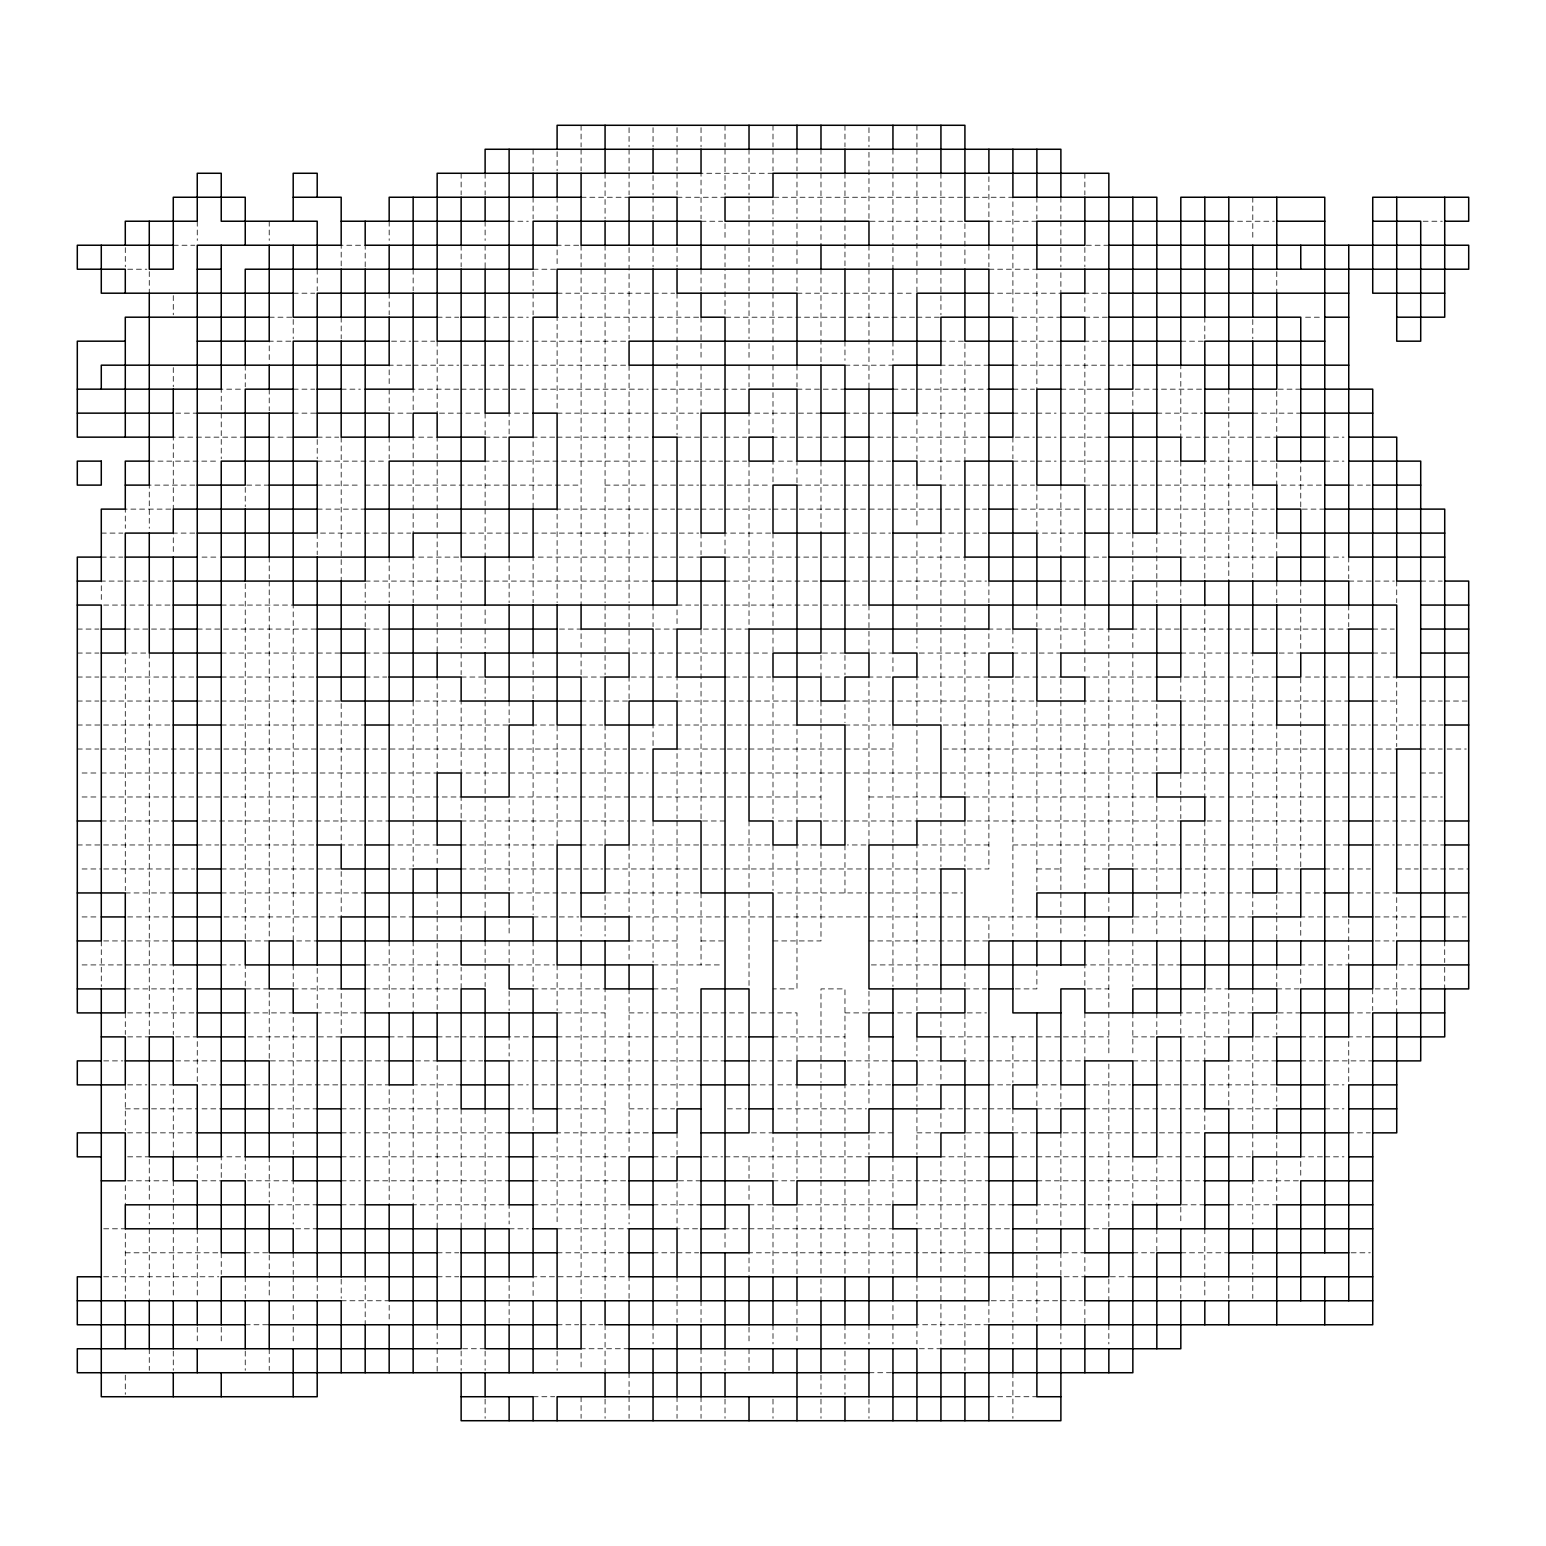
<?xml version="1.0" encoding="UTF-8"?>
<svg xmlns="http://www.w3.org/2000/svg" width="1546" height="1546" viewBox="0 0 1546 1546"><rect width="100%" height="100%" fill="white"/><g stroke="black" fill="none" stroke-linecap="round" stroke-linejoin="round"><path stroke-width="0.75" stroke-dasharray="5 3.75" d="M773 173.268L701.034 173.268L701.034 218.836M581.083 197.25L629.067 197.25M677.032 197.25L725.016 197.25M962.52 197.25L773 197.25L773 218.836M964.917 197.25L1012.901 197.25L1012.901 314.804M509.117 221.233L528.307 221.233M701.034 221.233L722.62 221.233M962.52 221.233L868.968 221.233L868.968 149.266M1036.883 221.233L988.899 221.233L988.899 173.268M1228.799 221.233L1274.387 221.233M1423.112 221.233L1442.302 221.233M173.268 245.234L194.854 245.234M578.687 245.234L557.101 245.234L557.101 266.82M1108.849 245.234L1084.867 245.234L1084.867 266.82M127.68 269.217L146.87 269.217M533.099 269.217L557.101 269.217M988.899 269.217L1036.883 269.217L1036.883 389.167M293.199 293.199L314.804 293.199M557.101 293.199L674.636 293.199M796.982 293.199L842.57 293.199M844.966 293.199L914.536 293.199M988.899 293.199L1060.885 293.199L1060.885 269.217M1106.453 293.199L1084.867 293.199L1084.867 314.804M269.217 317.201L293.199 317.201L293.199 338.787M437.151 317.201L458.737 317.201M485.115 317.201L506.721 317.201M509.117 317.201L528.307 317.201M698.637 317.201L557.101 317.201L557.101 410.753M914.536 317.201L725.016 317.201L725.016 269.217M916.933 317.201L940.934 317.201M1012.901 317.201L1060.885 317.201M1084.867 317.201L1108.849 317.201M1305.578 317.201L1322.371 317.201M290.803 341.183L269.217 341.183L269.217 360.373M391.563 341.183L410.753 341.183M413.149 341.183L434.755 341.183M509.117 341.183L528.307 341.183M533.099 341.183L626.671 341.183M940.934 341.183L964.917 341.183L964.917 461.133L916.933 461.133M1012.901 341.183L1060.885 341.183M1106.453 341.183L1084.867 341.183L1084.867 482.719M1180.815 341.183L1204.817 341.183M410.753 365.185L389.167 365.185L389.167 386.771M413.149 365.185L458.737 365.185M463.529 365.185L485.115 365.185M489.927 365.185L506.721 365.185M509.117 365.185L528.307 365.185M533.099 365.185L629.067 365.185L629.067 602.669M844.966 365.185L892.95 365.185M988.899 365.185L940.934 365.185L940.934 482.719M1012.901 365.185L1130.455 365.185M240.422 389.167L221.233 389.167L221.233 410.753M293.199 389.167L314.804 389.167M341.183 389.167L360.373 389.167M458.737 389.167L413.149 389.167L413.149 410.753M461.133 389.167L482.719 389.167M485.115 389.167L528.307 389.167M533.099 389.167L648.257 389.167M653.05 389.167L746.602 389.167M796.982 389.167L844.966 389.167M892.95 389.167L914.536 389.167M916.933 389.167L988.899 389.167M1012.901 389.167L1034.487 389.167M1060.885 389.167L1108.849 389.167M1135.247 389.167L1202.421 389.167M1300.766 389.167L1276.783 389.167L1276.783 437.151L1180.815 437.151L1180.815 365.185M175.664 413.149L197.25 413.149M293.199 413.149L317.201 413.149M389.167 413.149L413.149 413.149M439.547 413.149L482.719 413.149M528.307 413.149L509.117 413.149L509.117 434.755M557.101 413.149L648.257 413.149M653.05 413.149L698.637 413.149M820.984 413.149L749.018 413.149L749.018 434.755M844.966 413.149L866.552 413.149M868.968 413.149L892.95 413.149M988.899 413.149L916.933 413.149L916.933 458.737M1012.901 413.149L1034.487 413.149M1036.883 413.149L1056.073 413.149M1060.885 413.149L1108.849 413.149M1156.833 413.149L1202.421 413.149M1252.801 413.149L1300.766 413.149M245.234 437.151L173.268 437.151L173.268 509.117M269.217 437.151L293.199 437.151M317.201 437.151L338.787 437.151M485.115 437.151L506.721 437.151M554.685 437.151L533.099 437.151L533.099 509.117M557.101 437.151L648.257 437.151M677.032 437.151L722.62 437.151M725.016 437.151L746.602 437.151M820.984 437.151L773 437.151L773 389.167M823.38 437.151L844.966 437.151M868.968 437.151L890.554 437.151M892.95 437.151L988.899 437.151M1015.297 437.151L1034.487 437.151M1036.883 437.151L1056.073 437.151M1060.885 437.151L1108.849 437.151M1324.767 437.151L1343.957 437.151M149.266 461.133L218.836 461.133M317.201 461.133L386.771 461.133M506.721 461.133L485.115 461.133L485.115 506.721M509.117 461.133L648.257 461.133M653.05 461.133L674.636 461.133M677.032 461.133L698.637 461.133M701.034 461.133L722.62 461.133M725.016 461.133L746.602 461.133M868.968 461.133L890.554 461.133M1012.901 461.133L1034.487 461.133M1036.883 461.133L1056.073 461.133M1060.885 461.133L1108.849 461.133M1111.245 461.133L1130.455 461.133M1132.851 461.133L1154.437 461.133M1156.833 461.133L1178.419 461.133M1250.385 461.133L1204.817 461.133L1204.817 578.687M1252.801 461.133L1276.783 461.133L1276.783 485.115L1324.767 485.115M1324.767 461.133L1343.957 461.133M194.854 485.115L149.266 485.115L149.266 528.307M269.217 485.115L245.234 485.115L245.234 506.721M317.201 485.115L360.373 485.115M365.185 485.115L386.771 485.115M389.167 485.115L581.083 485.115M605.066 485.115L648.257 485.115M653.05 485.115L698.637 485.115M701.034 485.115L770.604 485.115M796.982 485.115L842.57 485.115M844.966 485.115L866.552 485.115M868.968 485.115L914.536 485.115M940.934 485.115L962.52 485.115M964.917 485.115L986.503 485.115M988.899 485.115L1010.504 485.115M1012.901 485.115L1034.487 485.115M1084.867 485.115L1130.455 485.115M1132.851 485.115L1154.437 485.115M1156.833 485.115L1250.385 485.115M1348.75 485.115L1370.336 485.115M170.852 509.117L125.284 509.117L125.284 528.307M317.201 509.117L365.185 509.117M648.257 509.117L557.101 509.117L557.101 602.669M653.05 509.117L674.636 509.117M677.032 509.117L698.637 509.117M701.034 509.117L722.62 509.117M725.016 509.117L770.604 509.117M773 509.117L890.554 509.117M892.95 509.117L962.52 509.117M964.917 509.117L986.503 509.117M1012.901 509.117L1082.471 509.117M1087.263 509.117L1106.453 509.117M1108.849 509.117L1130.455 509.117M1132.851 509.117L1154.437 509.117M1156.833 509.117L1274.387 509.117M1324.767 509.117L1300.766 509.117L1300.766 461.133M101.282 533.099L122.888 533.099M194.854 533.099L173.268 533.099L173.268 554.685M386.771 533.099L317.201 533.099L317.201 554.685M389.167 533.099L410.753 533.099M461.133 533.099L528.307 533.099M533.099 533.099L648.257 533.099M653.05 533.099L698.637 533.099M770.604 533.099L725.016 533.099L725.016 554.685M844.966 533.099L890.554 533.099M962.52 533.099L940.934 533.099L940.934 626.671M964.917 533.099L986.503 533.099M1082.471 533.099L1036.883 533.099L1036.883 485.115M1108.849 533.099L1130.455 533.099M101.282 557.101L122.888 557.101M202.043 557.101L218.836 557.101M458.737 557.101L413.149 557.101L413.149 602.669M648.257 557.101L533.099 557.101L533.099 602.669M653.05 557.101L701.034 557.101M725.016 557.101L818.588 557.101M823.38 557.101L964.917 557.101L964.917 794.586M1084.867 557.101L1106.453 557.101M1324.767 557.101L1343.957 557.101M122.888 581.083L101.282 581.083L101.282 602.669M125.284 581.083L146.87 581.083M149.266 581.083L170.852 581.083M365.185 581.083L482.719 581.083M485.115 581.083L653.05 581.083M725.016 581.083L818.588 581.083M844.966 581.083L986.503 581.083M1060.885 581.083L1082.471 581.083M1084.867 581.083L1132.851 581.083M1348.75 581.083L1372.732 581.083M1375.148 581.083L1394.337 581.083M1420.716 581.083L1442.302 581.083M103.698 605.066L173.268 605.066M221.233 605.066L293.199 605.066L293.199 940.934L317.201 940.934M677.032 605.066L698.637 605.066M703.43 605.066L722.62 605.066M725.016 605.066L818.588 605.066M823.38 605.066L842.57 605.066M844.966 605.066L866.552 605.066M77.3 629.067L98.886 629.067M125.284 629.067L173.268 629.067M197.25 629.067L317.201 629.067M365.185 629.067L389.167 629.067M559.497 629.067L581.083 629.067L581.083 648.257M655.446 629.067L677.032 629.067M703.43 629.067L725.016 629.067M727.412 629.067L749.018 629.067L749.018 461.133M1010.504 629.067L988.899 629.067L988.899 648.257M1036.883 629.067L1108.849 629.067L1108.849 648.257M1154.437 629.067L1132.851 629.067L1132.851 648.257M1156.833 629.067L1250.385 629.067M1252.801 629.067L1274.387 629.067M1276.783 629.067L1348.75 629.067M1372.732 629.067L1394.337 629.067M77.3 653.05L98.886 653.05M221.233 653.05L341.183 653.05M365.185 653.05L389.167 653.05M725.016 653.05L629.067 653.05L629.067 629.067M727.412 653.05L770.604 653.05M844.966 653.05L820.984 653.05L820.984 677.032L842.57 677.032M871.364 653.05L892.95 653.05L892.95 674.636M919.329 653.05L988.899 653.05M1012.901 653.05L1060.885 653.05L1060.885 605.066M1180.815 653.05L1252.801 653.05L1252.801 866.552M1279.18 653.05L1300.766 653.05L1300.766 605.066M1372.732 653.05L1396.734 653.05M77.3 677.032L98.886 677.032M101.282 677.032L197.25 677.032M221.233 677.032L317.201 677.032M365.185 677.032L386.771 677.032M461.133 677.032L485.115 677.032M605.066 677.032L581.083 677.032L581.083 653.05M631.464 677.032L677.032 677.032L677.032 698.637M725.016 677.032L746.602 677.032M749.018 677.032L770.604 677.032M890.554 677.032L868.968 677.032L868.968 844.966L847.363 844.966M988.899 677.032L916.933 677.032L916.933 722.62M1015.297 677.032L1060.885 677.032M1084.867 677.032L1156.833 677.032M1276.783 677.032L1180.815 677.032L1180.815 698.637M1305.578 677.032L1396.734 677.032L1396.734 746.602M77.3 701.034L98.886 701.034M101.282 701.034L173.268 701.034M197.25 701.034L218.836 701.034M221.233 701.034L341.183 701.034L341.183 844.966L365.185 844.966M415.545 701.034L461.133 701.034L461.133 773L578.687 773M581.083 701.034L602.669 701.034M605.066 701.034L629.067 701.034L629.067 677.032M677.032 701.034L796.982 701.034M799.398 701.034L818.588 701.034M1180.815 701.034L1324.767 701.034M1327.164 701.034L1348.75 701.034M1372.732 701.034L1396.734 701.034M1420.716 701.034L1442.302 701.034M1444.718 701.034L1468.7 701.034M77.3 725.016L173.268 725.016M221.233 725.016L365.185 725.016M389.167 725.016L509.117 725.016M581.083 725.016L602.669 725.016M725.016 725.016L653.05 725.016L653.05 746.602M727.412 725.016L746.602 725.016M749.018 725.016L796.982 725.016L796.982 820.984L777.793 820.984M844.966 725.016L890.554 725.016M943.331 725.016L1276.783 725.016L1276.783 866.552M1324.767 725.016L1348.75 725.016M1351.146 725.016L1370.336 725.016M1372.732 725.016L1418.32 725.016M1420.716 725.016L1444.718 725.016M77.3 749.018L98.886 749.018M101.282 749.018L506.721 749.018M509.117 749.018L626.671 749.018M631.464 749.018L648.257 749.018M725.016 749.018L677.032 749.018L677.032 818.588M727.412 749.018L746.602 749.018M749.018 749.018L892.95 749.018M943.331 749.018L1348.75 749.018M1351.146 749.018L1396.734 749.018M1420.716 749.018L1442.302 749.018M1447.114 749.018L1466.304 749.018M82.093 773L98.886 773M101.282 773L437.151 773L437.151 677.032M581.083 773L626.671 773M629.067 773L648.257 773M653.05 773L1156.833 773M1224.007 773L1180.815 773L1180.815 794.586M1228.799 773L1348.75 773M1351.146 773L1370.336 773M1372.732 773L1396.734 773M1420.716 773L1442.302 773M82.093 796.982L98.886 796.982M101.282 796.982L194.854 796.982M197.25 796.982L461.133 796.982L461.133 818.588M629.067 796.982L509.117 796.982L509.117 890.554M631.464 796.982L725.016 796.982M727.412 796.982L746.602 796.982M749.018 796.982L820.984 796.982M868.968 796.982L940.934 796.982L940.934 818.588M964.917 796.982L1156.833 796.982L1156.833 936.122M1224.007 796.982L1204.817 796.982L1204.817 605.066M1228.799 796.982L1348.75 796.982M1351.146 796.982L1372.732 796.982M1375.148 796.982L1418.32 796.982M1423.112 796.982L1442.302 796.982M101.282 820.984L173.268 820.984M202.043 820.984L389.167 820.984M461.133 820.984L629.067 820.984M631.464 820.984L648.257 820.984M725.016 820.984L701.034 820.984L701.034 629.067M823.38 820.984L842.57 820.984M844.966 820.984L916.933 820.984L916.933 725.016M967.313 820.984L1180.815 820.984M1207.213 820.984L1224.007 820.984M1228.799 820.984L1348.75 820.984M1375.148 820.984L1418.32 820.984M1420.716 820.984L1444.718 820.984M77.3 844.966L173.268 844.966M197.25 844.966L218.836 844.966M221.233 844.966L317.201 844.966M389.167 844.966L437.151 844.966L437.151 866.552M461.133 844.966L557.101 844.966L557.101 725.016L533.099 725.016L533.099 914.536M581.083 844.966L602.669 844.966M698.637 844.966L629.067 844.966L629.067 916.933L866.552 916.933M703.43 844.966L773 844.966L773 890.554M988.899 844.966L916.933 844.966L916.933 986.503M1012.901 844.966L1180.815 844.966M1185.627 844.966L1348.75 844.966M1375.148 844.966L1394.337 844.966M1396.734 844.966L1418.32 844.966M1423.112 844.966L1444.718 844.966M82.093 868.968L101.282 868.968M103.698 868.968L194.854 868.968M221.233 868.968L341.183 868.968L341.183 916.933L221.233 916.933M391.563 868.968L413.149 868.968M461.133 868.968L554.685 868.968M557.101 868.968L602.669 868.968M605.066 868.968L698.637 868.968M703.43 868.968L722.62 868.968M725.016 868.968L866.552 868.968M868.968 868.968L940.934 868.968M967.313 868.968L988.899 868.968L988.899 679.448M1036.883 868.968L1060.885 868.968M1084.867 868.968L1108.849 868.968M1132.851 868.968L1252.801 868.968M1276.783 868.968L1300.766 868.968L1300.766 677.032M1324.767 868.968L1343.957 868.968M1348.75 868.968L1370.336 868.968M1396.734 868.968L1418.32 868.968M1423.112 868.968L1468.7 868.968M125.284 892.95L173.268 892.95M221.233 892.95L365.185 892.95M509.117 892.95L578.687 892.95M698.637 892.95L605.066 892.95L605.066 914.536M777.793 892.95L866.552 892.95M868.968 892.95L940.934 892.95M943.331 892.95L962.52 892.95M1250.385 892.95L1180.815 892.95L1180.815 940.934M1300.766 892.95L1276.783 892.95L1276.783 914.536M1305.578 892.95L1324.767 892.95M1348.75 892.95L1370.336 892.95M1375.148 892.95L1396.734 892.95L1396.734 936.122M82.093 916.933L98.886 916.933M127.68 916.933L173.268 916.933M391.563 916.933L413.149 916.933M533.099 916.933L578.687 916.933M868.968 916.933L962.52 916.933M964.917 916.933L1036.883 916.933L1036.883 940.934M1252.801 916.933L1132.851 916.933L1132.851 936.122M1322.371 916.933L1300.766 916.933L1300.766 936.122M1324.767 916.933L1348.75 916.933L1348.75 964.917L1324.767 964.917M1375.148 916.933L1418.32 916.933M1444.718 916.933L1466.304 916.933M103.698 940.934L125.284 940.934M127.68 940.934L173.268 940.934M269.217 940.934L245.234 940.934L245.234 581.083M677.032 940.934L629.067 940.934L629.067 962.52M701.034 940.934L725.016 940.934M773 940.934L820.984 940.934L820.984 844.966L796.982 844.966L796.982 988.899L773 988.899M868.968 940.934L988.899 940.934L988.899 916.933M1375.148 940.934L1394.337 940.934M82.093 964.917L173.268 964.917L173.268 1034.487M221.233 964.917L240.422 964.917M365.185 964.917L461.133 964.917M509.117 964.917L554.685 964.917M653.05 964.917L722.62 964.917M871.364 964.917L940.934 964.917M1156.833 964.917L1084.867 964.917L1084.867 986.503M1159.229 964.917L1180.815 964.917M1322.371 964.917L1300.766 964.917L1300.766 986.503M1399.13 964.917L1420.716 964.917M125.284 988.899L194.854 988.899M293.199 988.899L341.183 988.899L341.183 1036.883L245.234 1036.883M365.185 988.899L461.133 988.899L461.133 967.313M533.099 988.899L605.066 988.899L605.066 1298.369M653.05 988.899L677.032 988.899M964.917 988.899L986.503 988.899M1015.297 988.899L1036.883 988.899L1036.883 964.917M1087.263 988.899L1108.849 988.899M1207.213 988.899L1228.799 988.899L1228.799 1036.883L1180.815 1036.883M1276.783 988.899L1300.766 988.899M1375.148 988.899L1420.716 988.899M127.68 1012.901L197.25 1012.901M245.234 1012.901L293.199 1012.901L293.199 1130.455M365.185 1012.901L317.201 1012.901L317.201 964.917M557.101 1012.901L605.066 1012.901M629.067 1012.901L648.257 1012.901M653.05 1012.901L698.637 1012.901M703.43 1012.901L746.602 1012.901M751.414 1012.901L796.982 1012.901L796.982 1060.885M844.966 1012.901L868.968 1012.901M897.743 1012.901L914.536 1012.901M967.313 1012.901L986.503 1012.901M1252.801 1012.901L1180.815 1012.901L1180.815 1034.487M1300.766 1012.901L1276.783 1012.901L1276.783 1034.487M1348.75 1012.901L1370.336 1012.901M127.68 1036.883L149.266 1036.883M175.664 1036.883L197.25 1036.883L197.25 1082.471M389.167 1036.883L413.149 1036.883M437.151 1036.883L458.737 1036.883M461.133 1036.883L482.719 1036.883M528.307 1036.883L509.117 1036.883L509.117 1056.073M557.101 1036.883L648.257 1036.883M653.05 1036.883L701.034 1036.883M703.43 1036.883L722.62 1036.883M727.412 1036.883L746.602 1036.883M773 1036.883L844.966 1036.883M940.934 1036.883L1108.849 1036.883M1132.851 1036.883L1154.437 1036.883M1255.197 1036.883L1276.783 1036.883M1300.766 1036.883L1322.371 1036.883M1370.336 1036.883L1348.75 1036.883L1348.75 1084.867M103.698 1060.885L122.888 1060.885M175.664 1060.885L218.836 1060.885M389.167 1060.885L269.217 1060.885L269.217 988.899L245.234 988.899L245.234 964.917M415.545 1060.885L437.151 1060.885L437.151 1228.799M461.133 1060.885L482.719 1060.885M509.117 1060.885L528.307 1060.885M533.099 1060.885L554.685 1060.885M557.101 1060.885L648.257 1060.885M653.05 1060.885L701.034 1060.885M703.43 1060.885L725.016 1060.885M751.414 1060.885L773 1060.885M777.793 1060.885L794.586 1060.885M847.363 1060.885L892.95 1060.885M919.329 1060.885L940.934 1060.885L940.934 1082.471M1132.851 1060.885L1204.817 1060.885L1204.817 988.899M1276.783 1060.885L1228.799 1060.885L1228.799 1108.849L1276.783 1108.849M1300.766 1060.885L1322.371 1060.885M1324.767 1060.885L1372.732 1060.885M127.68 1084.867L146.87 1084.867M151.663 1084.867L173.268 1084.867L173.268 1156.833M202.043 1084.867L221.233 1084.867M245.234 1084.867L389.167 1084.867L389.167 1204.817M461.133 1084.867L413.149 1084.867L413.149 1204.817L509.117 1204.817L509.117 1224.007M509.117 1084.867L528.307 1084.867M533.099 1084.867L554.685 1084.867M557.101 1084.867L648.257 1084.867M653.05 1084.867L701.034 1084.867M751.414 1084.867L773 1084.867M777.793 1084.867L796.982 1084.867L796.982 1130.455M890.554 1084.867L844.966 1084.867L844.966 1130.455M940.934 1084.867L916.933 1084.867L916.933 1106.453M988.899 1084.867L1010.504 1084.867M1056.073 1084.867L1036.883 1084.867L1036.883 1106.453M1084.867 1084.867L1130.455 1084.867M1156.833 1084.867L1276.783 1084.867L1276.783 1106.453M1324.767 1084.867L1343.957 1084.867M125.284 1108.849L197.25 1108.849M202.043 1108.849L221.233 1108.849M269.217 1108.849L317.201 1108.849M341.183 1108.849L360.373 1108.849M365.185 1108.849L461.133 1108.849L461.133 1228.799M509.117 1108.849L528.307 1108.849M557.101 1108.849L605.066 1108.849M629.067 1108.849L648.257 1108.849M653.05 1108.849L674.636 1108.849M727.412 1108.849L746.602 1108.849M777.793 1108.849L866.552 1108.849M962.52 1108.849L940.934 1108.849L940.934 1130.455M964.917 1108.849L986.503 1108.849M988.899 1108.849L1010.504 1108.849M1036.883 1108.849L1060.885 1108.849M1084.867 1108.849L1132.851 1108.849M1135.247 1108.849L1180.815 1108.849M1185.627 1108.849L1204.817 1108.849L1204.817 1132.851M1324.767 1108.849L1343.957 1108.849M127.68 1132.851L149.266 1132.851M151.663 1132.851L197.25 1132.851M341.183 1132.851L360.373 1132.851M365.185 1132.851L509.117 1132.851M648.257 1132.851L557.101 1132.851L557.101 1224.007M751.414 1132.851L773 1132.851L773 1178.419M892.95 1132.851L868.968 1132.851L868.968 1154.437M916.933 1132.851L940.934 1132.851M988.899 1132.851L964.917 1132.851L964.917 1276.783M1012.901 1132.851L1036.883 1132.851M1063.281 1132.851L1202.421 1132.851M1348.75 1132.851L1370.336 1132.851M127.68 1156.833L149.266 1156.833M341.183 1156.833L360.373 1156.833M365.185 1156.833L509.117 1156.833M533.099 1156.833L629.067 1156.833M653.05 1156.833L674.636 1156.833M703.43 1156.833L722.62 1156.833M725.016 1156.833L868.968 1156.833M988.899 1156.833L940.934 1156.833L940.934 1274.387M1012.901 1156.833L1034.487 1156.833M1036.883 1156.833L1132.851 1156.833L1132.851 1204.817L1036.883 1204.817L1036.883 1224.007M1180.815 1156.833L1156.833 1156.833L1156.833 1204.817M1185.627 1156.833L1204.817 1156.833M1228.799 1156.833L1250.385 1156.833M1322.371 1156.833L1300.766 1156.833L1300.766 1178.419M1324.767 1156.833L1343.957 1156.833M127.68 1180.815L170.852 1180.815M202.043 1180.815L221.233 1180.815M247.631 1180.815L293.199 1180.815L293.199 1224.007M341.183 1180.815L360.373 1180.815M365.185 1180.815L509.117 1180.815M533.099 1180.815L629.067 1180.815M701.034 1180.815L677.032 1180.815L677.032 1228.799L701.034 1228.799M773 1180.815L794.586 1180.815M871.364 1180.815L988.899 1180.815M1036.883 1180.815L1204.817 1180.815M1298.369 1180.815L1252.801 1180.815L1252.801 1224.007M269.217 1204.817L317.201 1204.817M341.183 1204.817L365.185 1204.817M533.099 1204.817L629.067 1204.817L629.067 1224.007M653.05 1204.817L701.034 1204.817M749.018 1204.817L773 1204.817L773 1276.783M890.554 1204.817L796.982 1204.817L796.982 1274.387M1012.901 1204.817L916.933 1204.817L916.933 1224.007M1204.817 1204.817L1180.815 1204.817L1180.815 1224.007M1228.799 1204.817L1276.783 1204.817L1276.783 1135.247M103.698 1228.799L125.284 1228.799L125.284 1298.369M295.615 1228.799L317.201 1228.799M509.117 1228.799L528.307 1228.799M557.101 1228.799L629.067 1228.799M746.602 1228.799L725.016 1228.799L725.016 1250.385M749.018 1228.799L892.95 1228.799L892.95 1274.387M916.933 1228.799L1012.901 1228.799M1084.867 1228.799L1108.849 1228.799L1108.849 1060.885M125.284 1252.801L218.836 1252.801M245.234 1252.801L269.217 1252.801L269.217 1298.369M437.151 1252.801L458.737 1252.801M557.101 1252.801L629.067 1252.801M653.05 1252.801L674.636 1252.801M677.032 1252.801L698.637 1252.801M988.899 1252.801L749.018 1252.801L749.018 1276.783M1063.281 1252.801L1084.867 1252.801L1084.867 1276.783L1063.281 1276.783M1132.851 1252.801L1154.437 1252.801M1180.815 1252.801L1228.799 1252.801M1351.146 1252.801L1370.336 1252.801M103.698 1276.783L218.836 1276.783M437.151 1276.783L458.737 1276.783M1132.851 1276.783L1108.849 1276.783L1108.849 1300.766M341.183 1300.766L389.167 1300.766L389.167 1322.371M991.315 1300.766L1082.471 1300.766M245.234 1324.767L269.217 1324.767M557.101 1324.767L578.687 1324.767M581.083 1324.767L602.669 1324.767M988.899 1324.767L916.933 1324.767L916.933 1343.957M485.115 1348.75L461.133 1348.75L461.133 1370.336M629.067 1348.75L581.083 1348.75L581.083 1370.336M919.329 1348.75L940.934 1348.75L940.934 1276.783M868.968 1372.732L892.95 1372.732M533.099 1396.734L554.685 1396.734M988.899 1396.734L1036.883 1396.734M1444.718 940.934L1444.718 962.52M1444.718 967.313L1444.718 988.899M1396.734 581.083L1396.734 602.669M1396.734 964.917L1396.734 1012.901M1372.732 988.899L1372.732 1010.504M1348.75 557.101L1348.75 578.687M1348.75 605.066L1348.75 626.671M1300.766 581.083L1300.766 602.669M1276.783 271.613L1276.783 293.199M1276.783 581.083L1276.783 602.669M1276.783 916.933L1276.783 940.934M1276.783 964.917L1276.783 986.503M1252.801 197.25L1252.801 240.422M1252.801 319.597L1252.801 338.787M1252.801 485.115L1252.801 581.083M1252.801 892.95L1252.801 914.536M1252.801 988.899L1252.801 1010.504M1252.801 1036.883L1252.801 1156.833M1252.801 1255.197L1252.801 1274.387M1252.801 1276.783L1252.801 1298.369M1228.799 389.167L1228.799 410.753M1228.799 413.149L1228.799 581.083M1228.799 1276.783L1228.799 1298.369M1204.817 317.201L1204.817 338.787M1204.817 820.984L1204.817 940.934M1204.817 1228.799L1204.817 1298.369M1180.815 461.133L1180.815 557.101L1276.783 557.101L1276.783 533.099L1156.833 533.099L1156.833 602.669M1180.815 581.083L1180.815 602.669M1180.815 796.982L1180.815 818.588M1180.815 1276.783L1180.815 1298.369M1156.833 770.604L1156.833 701.034L1084.867 701.034L1084.867 890.554M1156.833 1012.901L1156.833 1034.487M1156.833 1228.799L1156.833 1252.801M1132.851 391.563L1132.851 413.149M1132.851 533.099L1132.851 554.685M1132.851 557.101L1132.851 578.687M1132.851 653.05L1132.851 866.552M1132.851 940.934L1132.851 986.503M1132.851 1012.901L1132.851 1056.073M1108.849 653.05L1108.849 866.552M1108.849 897.743L1108.849 914.536M1108.849 940.934L1108.849 1010.504M1108.849 1012.901L1108.849 1056.073M1108.849 1324.767L1108.849 1343.957M1084.867 173.268L1084.867 194.854M1084.867 605.066L1084.867 674.636M1084.867 916.933L1084.867 936.122M1084.867 1012.901L1084.867 1060.885L964.917 1060.885L964.917 1012.901M1084.867 1300.766L1084.867 1324.767M1060.885 197.25L1060.885 218.836M1060.885 221.233L1060.885 266.82M1060.885 485.115L1060.885 557.101M1060.885 679.448L1060.885 698.637M1060.885 701.034L1060.885 890.554M1060.885 892.95L1060.885 914.536M1060.885 919.329L1060.885 936.122M1060.885 1084.867L1060.885 1106.453M1060.885 1132.851L1060.885 1228.799M1060.885 1252.801L1060.885 1276.783M1060.885 1324.767L1060.885 1343.957M1036.883 197.25L1036.883 218.836M1036.883 605.066L1036.883 626.671M1036.883 890.554L1036.883 701.034L844.966 701.034L844.966 722.62M1036.883 1228.799L1036.883 1250.385M1036.883 1255.197L1036.883 1322.371M1012.901 437.151L1012.901 458.737M1012.901 629.067L1012.901 648.257M1012.901 679.448L1012.901 936.122M1012.901 1036.883L1012.901 1082.471M1012.901 1108.849L1012.901 1130.455M1012.901 1276.783L1012.901 1322.371M1012.901 1324.767L1012.901 1343.957M1012.901 1372.732L1012.901 1418.32M988.899 245.234L988.899 266.82M988.899 581.083L988.899 602.669M988.899 1300.766L988.899 1322.371M964.917 223.629L964.917 266.82M964.917 820.984L964.917 866.552M964.917 964.917L964.917 986.503M964.917 1279.18L964.917 1300.766M964.917 1305.578L964.917 1370.336M940.934 173.268L940.934 314.804M940.934 629.067L940.934 722.62M940.934 820.984L940.934 866.552M940.934 988.899L940.934 1010.504M940.934 1012.901L940.934 1034.487M916.933 125.284L916.933 146.87M916.933 149.266L916.933 170.852M916.933 173.268L916.933 293.199M916.933 485.115L916.933 528.307M916.933 533.099L916.933 602.669M916.933 605.066L916.933 626.671M916.933 629.067L916.933 648.257M916.933 988.899L916.933 1010.504M916.933 1036.883L916.933 1056.073M916.933 1108.849L916.933 1154.437M916.933 1276.783L916.933 1298.369M892.95 149.266L892.95 170.852M892.95 173.268L892.95 245.234M892.95 247.631L892.95 269.217M892.95 341.183L892.95 360.373M892.95 725.016L892.95 842.57M892.95 844.966L892.95 986.503M892.95 1156.833L892.95 1204.817M892.95 1305.578L892.95 1322.371M892.95 1324.767L892.95 1343.957M868.968 127.68L868.968 146.87M868.968 245.234L868.968 266.82M868.968 269.217L868.968 389.167M868.968 605.066L868.968 653.05M868.968 991.315L868.968 1010.504M868.968 1036.883L868.968 1106.453M868.968 1180.815L868.968 1274.387M868.968 1324.767L868.968 1343.957M868.968 1399.13L868.968 1418.32M844.966 125.284L844.966 146.87M844.966 173.268L844.966 266.82M844.966 341.183L844.966 360.373M844.966 655.446L844.966 674.636M844.966 844.966L844.966 892.95M844.966 1056.073L844.966 988.899L820.984 988.899L820.984 1082.471M844.966 1132.851L844.966 1178.419M844.966 1180.815L844.966 1274.387M844.966 1324.767L844.966 1343.957M844.966 1351.146L844.966 1370.336M844.966 1375.148L844.966 1394.337M820.984 149.266L820.984 170.852M820.984 173.268L820.984 245.234M820.984 269.217L820.984 365.185M820.984 461.133L820.984 533.099M820.984 701.034L820.984 722.62M820.984 725.016L820.984 818.588M820.984 1084.867L820.984 1130.455M820.984 1132.851L820.984 1178.419M820.984 1180.815L820.984 1274.387M820.984 1279.18L820.984 1300.766M820.984 1375.148L820.984 1394.337M820.984 1399.13L820.984 1418.32M796.982 149.266L796.982 170.852M796.982 173.268L796.982 218.836M796.982 223.629L796.982 266.82M796.982 269.217L796.982 290.803M796.982 365.185L796.982 386.771M796.982 482.719L796.982 461.133L773 461.133L773 482.719M796.982 1132.851L796.982 1178.419M796.982 1300.766L796.982 1343.957M773 125.284L773 146.87M773 149.266L773 170.852M773 221.233L773 245.234M773 247.631L773 266.82M773 269.217L773 290.803M773 293.199L773 360.373M773 365.185L773 386.771M773 533.099L773 653.05M773 677.032L773 818.588M773 1324.767L773 1343.957M773 1399.13L773 1418.32M749.018 149.266L749.018 194.854M749.018 197.25L749.018 218.836M749.018 221.233L749.018 245.234M749.018 247.631L749.018 266.82M749.018 269.217L749.018 290.803M749.018 293.199L749.018 338.787M749.018 343.579L749.018 360.373M749.018 365.185L749.018 386.771M749.018 820.984L749.018 890.554M749.018 892.95L749.018 986.503M749.018 1156.833L749.018 1178.419M749.018 1185.627L749.018 1202.421M749.018 1327.164L749.018 1343.957M749.018 1348.75L749.018 1370.336M725.016 125.284L725.016 146.87M725.016 149.266L725.016 194.854M725.016 223.629L725.016 240.422M725.016 245.234L725.016 266.82M725.016 1351.146L725.016 1370.336M725.016 1399.13L725.016 1418.32M701.034 127.68L701.034 146.87M701.034 269.217L701.034 290.803M701.034 317.201L701.034 360.373M701.034 365.185L701.034 413.149M701.034 533.099L701.034 554.685M701.034 892.95L701.034 964.917M701.034 1300.766L701.034 1322.371M701.034 1348.75L701.034 1370.336M701.034 1396.734L701.034 1418.32M677.032 127.68L677.032 146.87M677.032 149.266L677.032 170.852M677.032 173.268L677.032 194.854M677.032 247.631L677.032 266.82M677.032 293.199L677.032 434.755M677.032 609.878L677.032 626.671M677.032 820.984L677.032 1106.453M677.032 1132.851L677.032 1154.437M677.032 1276.783L677.032 1298.369M677.032 1300.766L677.032 1322.371M677.032 1396.734L677.032 1418.32M653.05 127.68L653.05 146.87M653.05 175.664L653.05 194.854M653.05 197.25L653.05 218.836M653.05 247.631L653.05 266.82M653.05 605.066L653.05 626.671M653.05 820.984L653.05 962.52M653.05 1324.767L653.05 1343.957M629.067 127.68L629.067 146.87M629.067 149.266L629.067 170.852M629.067 173.268L629.067 194.854M629.067 247.631L629.067 338.787M629.067 605.066L629.067 626.671M629.067 988.899L629.067 1154.437M629.067 1298.369L629.067 1276.783L533.099 1276.783L533.099 1298.369M629.067 1372.732L629.067 1394.337M629.067 1396.734L629.067 1418.32M605.066 173.268L605.066 218.836M605.066 245.234L605.066 266.82M605.066 269.217L605.066 602.669M605.066 605.066L605.066 626.671M605.066 629.067L605.066 653.05M605.066 655.446L605.066 674.636M605.066 725.016L605.066 844.966M605.066 916.933L605.066 936.122M605.066 1324.767L605.066 1372.732M605.066 1399.13L605.066 1418.32M581.083 125.284L581.083 146.87M581.083 149.266L581.083 170.852M581.083 245.234L581.083 266.82M581.083 269.217L581.083 605.066M581.083 916.933L581.083 936.122M581.083 964.917L581.083 1298.369M581.083 1396.734L581.083 1418.32M557.101 151.663L557.101 170.852M557.101 197.25L557.101 218.836M557.101 964.917L557.101 1010.504M557.101 1351.146L557.101 1370.336M533.099 149.266L533.099 170.852M533.099 197.25L533.099 218.836M533.099 271.613L533.099 290.803M533.099 293.199L533.099 314.804M533.099 653.05L533.099 674.636M533.099 677.032L533.099 698.637M533.099 940.934L533.099 986.503M533.099 1108.849L533.099 1130.455M509.117 557.101L509.117 602.669M509.117 701.034L509.117 722.62M509.117 919.329L509.117 936.122M509.117 940.934L509.117 962.52M509.117 991.315L509.117 1010.504M509.117 1276.783L509.117 1298.369M509.117 1300.766L509.117 1324.767M485.115 173.268L485.115 194.854M485.115 221.233L485.115 240.422M485.115 245.234L485.115 269.217M485.115 413.149L485.115 434.755M485.115 509.117L485.115 557.101M485.115 609.878L485.115 626.671M485.115 629.067L485.115 648.257M485.115 679.448L485.115 698.637M485.115 701.034L485.115 916.933M485.115 940.934L485.115 962.52M485.115 964.917L485.115 986.503M485.115 1108.849L485.115 1228.799M485.115 1351.146L485.115 1370.336M485.115 1399.13L485.115 1418.32M461.133 173.268L461.133 194.854M461.133 245.234L461.133 266.82M461.133 557.101L461.133 602.669M461.133 605.066L461.133 626.671M461.133 629.067L461.133 648.257M461.133 653.05L461.133 674.636M461.133 916.933L461.133 940.934M437.151 341.183L437.151 413.149M437.151 458.737L437.151 437.151L413.149 437.151L413.149 458.737M437.151 461.133L437.151 528.307M437.151 533.099L437.151 602.669M437.151 605.066L437.151 626.671M437.151 629.067L437.151 653.05M437.151 892.95L437.151 914.536M437.151 916.933L437.151 1012.901M437.151 1324.767L437.151 1343.957M437.151 1348.75L437.151 1372.732M413.149 269.217L413.149 290.803M413.149 461.133L413.149 533.099M413.149 701.034L413.149 818.588M413.149 820.984L413.149 866.552M413.149 940.934L413.149 1012.901M389.167 221.233L389.167 240.422M389.167 293.199L389.167 314.804M389.167 389.167L389.167 410.753M389.167 437.151L389.167 458.737M389.167 557.101L389.167 602.669M389.167 940.934L389.167 1010.504M365.185 266.82L365.185 245.234L341.183 245.234L341.183 266.82M365.185 583.48L365.185 602.669M365.185 605.066L365.185 626.671M365.185 1276.783L365.185 1324.767M341.183 317.201L341.183 338.787M341.183 437.151L341.183 581.083M341.183 1279.18L341.183 1298.369M317.201 269.217L317.201 290.803M317.201 439.547L317.201 458.737M317.201 1276.783L317.201 1298.369M293.199 964.917L293.199 986.503M293.199 1132.851L293.199 1154.437M293.199 1252.801L293.199 1274.387M293.199 1276.783L293.199 1298.369M293.199 1305.578L293.199 1322.371M293.199 1327.164L293.199 1343.957M269.217 221.233L269.217 240.422M269.217 389.167L269.217 410.753M269.217 557.101L269.217 578.687M269.217 581.083L269.217 936.122M269.217 1156.833L269.217 1202.421M269.217 1348.75L269.217 1370.336M245.234 365.185L245.234 386.771M245.234 1178.419L245.234 1156.833L221.233 1156.833L221.233 1178.419M245.234 1276.783L245.234 1298.369M245.234 1351.146L245.234 1370.336M221.233 413.149L221.233 458.737M221.233 1252.801L221.233 1274.387M221.233 1327.164L221.233 1343.957M197.25 221.233L197.25 240.422M197.25 1156.833L197.25 1178.419M197.25 1228.799L197.25 1298.369M197.25 1327.164L197.25 1343.957M173.268 295.615L173.268 314.804M173.268 367.581L173.268 386.771M173.268 1180.815L173.268 1202.421M173.268 1204.817L173.268 1224.007M173.268 1228.799L173.268 1298.369M173.268 1351.146L173.268 1370.336M149.266 271.613L149.266 293.199M149.266 1034.487L149.266 653.05L125.284 653.05L125.284 890.554M149.266 1159.229L149.266 1202.421M149.266 1204.817L149.266 1224.007M149.266 1228.799L149.266 1300.766M149.266 1348.75L149.266 1370.336M125.284 247.631L125.284 266.82M125.284 1012.901L125.284 1034.487M125.284 1084.867L125.284 1130.455M125.284 1185.627L125.284 1204.817M125.284 1375.148L125.284 1394.337M101.282 940.934L101.282 986.503"/><path stroke-width="1.5" d="M293.199 197.25L341.183 197.25L341.183 245.234L197.25 245.234L197.25 1036.883L245.234 1036.883M581.083 197.25L389.167 197.25L389.167 221.233M341.183 221.233L509.117 221.233M1228.799 221.233L1036.883 221.233L1036.883 269.217L1468.7 269.217L1468.7 245.234L1108.849 245.234M1276.783 221.233L1324.767 221.233M1372.732 221.233L1420.716 221.233L1420.716 341.183L1396.734 341.183L1396.734 197.25M1444.718 221.233L1468.7 221.233L1468.7 197.25L1372.732 197.25L1372.732 293.199L1444.718 293.199M173.268 245.234L77.3 245.234L77.3 269.217L125.284 269.217L125.284 293.199M197.25 269.217L221.233 269.217M293.199 293.199L101.282 293.199L101.282 245.234M557.101 293.199L317.201 293.199L317.201 437.151L293.199 437.151M988.899 293.199L916.933 293.199L916.933 413.149L892.95 413.149M1108.849 293.199L1348.75 293.199M269.217 317.201L125.284 317.201L125.284 437.151M437.151 317.201L293.199 317.201L293.199 245.234M461.133 317.201L485.115 317.201M1060.885 317.201L1084.867 317.201L1084.867 341.183L1060.885 341.183M1108.849 317.201L1300.766 317.201L1300.766 461.133M1324.767 317.201L1348.75 317.201M1396.734 317.201L1444.718 317.201L1444.718 197.25M125.284 341.183L77.3 341.183L77.3 437.151L173.268 437.151L173.268 389.167M197.25 341.183L269.217 341.183L269.217 245.234M389.167 341.183L293.199 341.183L293.199 605.066L677.032 605.066L677.032 437.151L653.05 437.151M509.117 341.183L437.151 341.183L437.151 173.268L701.034 173.268L701.034 149.266M940.934 341.183L629.067 341.183L629.067 365.185L844.966 365.185L844.966 653.05L868.968 653.05L868.968 677.032L844.966 677.032L844.966 701.034L820.984 701.034L820.984 677.032L773 677.032L773 653.05L820.984 653.05L820.984 533.099M1012.901 341.183L964.917 341.183L964.917 269.217M1108.849 341.183L1180.815 341.183M1324.767 341.183L1204.817 341.183L1204.817 461.133L1180.815 461.133L1180.815 437.151L1108.849 437.151M988.899 365.185L1012.901 365.185M1132.851 365.185L1348.75 365.185M77.3 389.167L221.233 389.167L221.233 245.234M293.199 389.167L245.234 389.167L245.234 485.115L197.25 485.115M317.201 389.167L341.183 389.167M365.185 389.167L413.149 389.167L413.149 293.199M844.966 389.167L892.95 389.167M988.899 389.167L1012.901 389.167M1060.885 389.167L1036.883 389.167L1036.883 485.115L1084.867 485.115L1084.867 605.066M1108.849 389.167L1132.851 389.167L1132.851 197.25M1204.817 389.167L1276.783 389.167L1276.783 293.199M1300.766 389.167L1372.732 389.167L1372.732 988.899L1300.766 988.899L1300.766 1156.833L1252.801 1156.833L1252.801 1180.815L1204.817 1180.815M77.3 413.149L173.268 413.149M197.25 413.149L293.199 413.149M317.201 413.149L389.167 413.149L389.167 437.151M533.099 413.149L557.101 413.149L557.101 509.117L365.185 509.117M820.984 413.149L844.966 413.149M988.899 413.149L1012.901 413.149M1108.849 413.149L1156.833 413.149M1204.817 413.149L1252.801 413.149M1300.766 413.149L1372.732 413.149M245.234 437.151L269.217 437.151M844.966 437.151L868.968 437.151M988.899 437.151L1012.901 437.151L1012.901 317.201L940.934 317.201L940.934 365.185L892.95 365.185L892.95 653.05L916.933 653.05L916.933 677.032L892.95 677.032L892.95 725.016L940.934 725.016L940.934 796.982L964.917 796.982L964.917 820.984L916.933 820.984L916.933 844.966L868.968 844.966L868.968 988.899L964.917 988.899L964.917 1012.901L916.933 1012.901L916.933 1036.883L940.934 1036.883L940.934 1060.885L964.917 1060.885L964.917 1132.851L940.934 1132.851L940.934 1156.833L868.968 1156.833L868.968 1180.815L796.982 1180.815L796.982 1204.817L773 1204.817L773 1180.815L701.034 1180.815M1324.767 437.151L1276.783 437.151L1276.783 461.133L1324.767 461.133M1348.75 437.151L1396.734 437.151L1396.734 581.083L1420.716 581.083M149.266 461.133L125.284 461.133L125.284 509.117L101.282 509.117L101.282 581.083L77.3 581.083M868.968 461.133L796.982 461.133L796.982 389.167L749.018 389.167L749.018 413.149L701.034 413.149L701.034 533.099L725.016 533.099L725.016 317.201L701.034 317.201L701.034 293.199M892.95 461.133L916.933 461.133L916.933 485.115L940.934 485.115L940.934 533.099L892.95 533.099M1348.75 461.133L1420.716 461.133L1420.716 1060.885L1372.732 1060.885M125.284 485.115L149.266 485.115L149.266 293.199M269.217 485.115L317.201 485.115M1324.767 485.115L1348.75 485.115M1372.732 485.115L1420.716 485.115M317.201 509.117L173.268 509.117L173.268 533.099L125.284 533.099L125.284 653.05L101.282 653.05M988.899 509.117L1012.901 509.117M1276.783 509.117L1300.766 509.117L1300.766 581.083M1324.767 509.117L1444.718 509.117L1444.718 940.934M197.25 533.099L317.201 533.099L317.201 461.133L221.233 461.133L221.233 1156.833L149.266 1156.833L149.266 1036.883L173.268 1036.883L173.268 1084.867L197.25 1084.867L197.25 1156.833M461.133 533.099L413.149 533.099L413.149 557.101L221.233 557.101M844.966 533.099L773 533.099L773 485.115L796.982 485.115L796.982 725.016L844.966 725.016L844.966 844.966L820.984 844.966L820.984 820.984L796.982 820.984L796.982 844.966L773 844.966L773 820.984L749.018 820.984L749.018 629.067L988.899 629.067L988.899 605.066M988.899 533.099L1036.883 533.099L1036.883 605.066M1084.867 533.099L1108.849 533.099M1444.718 533.099L1276.783 533.099L1276.783 485.115L1252.801 485.115L1252.801 341.183M101.282 557.101L77.3 557.101L77.3 1012.901L125.284 1012.901L125.284 892.95L77.3 892.95M125.284 557.101L197.25 557.101M1084.867 557.101L964.917 557.101L964.917 461.133L1012.901 461.133L1012.901 629.067L1036.883 629.067L1036.883 701.034L1084.867 701.034L1084.867 677.032L1060.885 677.032L1060.885 653.05L1180.815 653.05M1108.849 557.101L1180.815 557.101L1180.815 581.083M1324.767 557.101L1276.783 557.101L1276.783 581.083M1444.718 557.101L1348.75 557.101L1348.75 245.234M173.268 581.083L365.185 581.083L365.185 269.217M653.05 581.083L725.016 581.083M820.984 581.083L844.966 581.083M1060.885 581.083L988.899 581.083L988.899 269.217L557.101 269.217L557.101 317.201L533.099 317.201L533.099 437.151L509.117 437.151L509.117 557.101M1444.718 581.083L1468.7 581.083L1468.7 988.899L1420.716 988.899M77.3 605.066L101.282 605.066L101.282 940.934L77.3 940.934M173.268 605.066L221.233 605.066M1420.716 605.066L1468.7 605.066M101.282 629.067L125.284 629.067M173.268 629.067L197.25 629.067M317.201 629.067L365.185 629.067L365.185 1276.783M389.167 629.067L557.101 629.067M1372.732 629.067L1348.75 629.067L1348.75 916.933L1372.732 916.933M1420.716 629.067L1468.7 629.067M221.233 653.05L149.266 653.05L149.266 533.099M341.183 653.05L365.185 653.05M389.167 653.05L629.067 653.05L629.067 677.032L605.066 677.032L605.066 725.016L653.05 725.016L653.05 629.067L581.083 629.067L581.083 605.066M1276.783 653.05L1252.801 653.05L1252.801 581.083M1372.732 653.05L1300.766 653.05L1300.766 677.032L1276.783 677.032M1420.716 653.05L1468.7 653.05M197.25 677.032L221.233 677.032M317.201 677.032L365.185 677.032M389.167 677.032L461.133 677.032L461.133 701.034L581.083 701.034M725.016 677.032L677.032 677.032L677.032 629.067L701.034 629.067L701.034 557.101L725.016 557.101L725.016 1228.799L701.034 1228.799M1156.833 677.032L1180.815 677.032L1180.815 605.066M1468.7 677.032L1396.734 677.032L1396.734 605.066L868.968 605.066L868.968 389.167M173.268 701.034L197.25 701.034M1348.75 701.034L1372.732 701.034M173.268 725.016L221.233 725.016M365.185 725.016L389.167 725.016M581.083 725.016L557.101 725.016L557.101 605.066M1324.767 725.016L1276.783 725.016L1276.783 605.066M1444.718 725.016L1468.7 725.016M1420.716 749.018L1396.734 749.018L1396.734 892.95L1468.7 892.95M77.3 820.984L101.282 820.984M173.268 820.984L197.25 820.984M389.167 820.984L461.133 820.984L461.133 916.933M1348.75 820.984L1372.732 820.984M1444.718 820.984L1468.7 820.984M173.268 844.966L197.25 844.966M317.201 844.966L341.183 844.966L341.183 868.968L389.167 868.968M365.185 844.966L389.167 844.966M461.133 844.966L437.151 844.966L437.151 773L461.133 773L461.133 796.982L509.117 796.982L509.117 725.016L533.099 725.016L533.099 701.034M581.083 844.966L557.101 844.966L557.101 964.917L653.05 964.917L653.05 1324.767M1348.75 844.966L1372.732 844.966M1444.718 844.966L1468.7 844.966M197.25 868.968L221.233 868.968M461.133 868.968L413.149 868.968L413.149 940.934M1324.767 868.968L1300.766 868.968L1300.766 916.933L1252.801 916.933L1252.801 988.899M173.268 892.95L221.233 892.95M365.185 892.95L509.117 892.95L509.117 916.933M581.083 892.95L605.066 892.95L605.066 844.966L629.067 844.966L629.067 701.034L677.032 701.034L677.032 749.018L653.05 749.018L653.05 820.984L701.034 820.984L701.034 892.95L773 892.95L773 1132.851L868.968 1132.851L868.968 1108.849L940.934 1108.849L940.934 1084.867L988.899 1084.867M1324.767 892.95L1348.75 892.95M101.282 916.933L125.284 916.933M173.268 916.933L221.233 916.933M389.167 916.933L341.183 916.933L341.183 988.899L365.185 988.899M413.149 916.933L533.099 916.933L533.099 940.934M1420.716 916.933L1444.718 916.933M173.268 940.934L245.234 940.934L245.234 964.917L365.185 964.917M317.201 940.934L629.067 940.934L629.067 916.933L581.083 916.933L581.083 677.032L485.115 677.032L485.115 653.05M1372.732 940.934L988.899 940.934L988.899 1300.766L389.167 1300.766L389.167 1204.817M1468.7 940.934L1396.734 940.934L1396.734 964.917L1348.75 964.917L1348.75 1036.883L1324.767 1036.883M221.233 964.917L173.268 964.917L173.268 557.101M940.934 964.917L1084.867 964.917L1084.867 940.934M1180.815 964.917L1300.766 964.917L1300.766 940.934M1420.716 964.917L1468.7 964.917M77.3 988.899L125.284 988.899M197.25 988.899L245.234 988.899L245.234 1156.833L341.183 1156.833M653.05 988.899L605.066 988.899L605.066 940.934M988.899 988.899L1012.901 988.899M197.25 1012.901L245.234 1012.901M365.185 1012.901L557.101 1012.901L557.101 1132.851L509.117 1132.851M892.95 1012.901L868.968 1012.901L868.968 1036.883L892.95 1036.883M1060.885 1012.901L1012.901 1012.901L1012.901 940.934M1300.766 1012.901L1348.75 1012.901M1444.718 1012.901L1372.732 1012.901L1372.732 1324.767L988.899 1324.767L988.899 1420.716M101.282 1036.883L125.284 1036.883L125.284 1084.867L77.3 1084.867L77.3 1060.885L101.282 1060.885M389.167 1036.883L341.183 1036.883L341.183 1276.783M413.149 1036.883L437.151 1036.883M485.115 1036.883L509.117 1036.883L509.117 1012.901M533.099 1036.883L557.101 1036.883M749.018 1036.883L773 1036.883M1300.766 1036.883L1276.783 1036.883L1276.783 1084.867L1324.767 1084.867M1372.732 1036.883L1444.718 1036.883L1444.718 988.899M125.284 1060.885L173.268 1060.885M221.233 1060.885L269.217 1060.885L269.217 1156.833M389.167 1060.885L413.149 1060.885M461.133 1060.885L437.151 1060.885L437.151 1012.901M485.115 1060.885L509.117 1060.885L509.117 1204.817L533.099 1204.817M725.016 1060.885L749.018 1060.885M892.95 1060.885L916.933 1060.885L916.933 1084.867L892.95 1084.867M1276.783 1060.885L1300.766 1060.885M221.233 1084.867L245.234 1084.867M461.133 1084.867L509.117 1084.867M701.034 1084.867L749.018 1084.867M1084.867 1084.867L1060.885 1084.867L1060.885 988.899L1084.867 988.899L1084.867 1012.901L1180.815 1012.901L1180.815 940.934M1132.851 1084.867L1156.833 1084.867M1396.734 1084.867L1348.75 1084.867L1348.75 1300.766M221.233 1108.849L269.217 1108.849M317.201 1108.849L341.183 1108.849M509.117 1108.849L461.133 1108.849L461.133 988.899L485.115 988.899L485.115 1108.849M557.101 1108.849L533.099 1108.849L533.099 988.899L509.117 988.899L509.117 964.917L461.133 964.917L461.133 940.934M701.034 1108.849L677.032 1108.849L677.032 1132.851L653.05 1132.851M749.018 1108.849L773 1108.849M1084.867 1108.849L1060.885 1108.849L1060.885 1132.851L1036.883 1132.851M1324.767 1108.849L1276.783 1108.849L1276.783 1132.851M1348.75 1108.849L1396.734 1108.849M197.25 1132.851L341.183 1132.851M701.034 1132.851L749.018 1132.851L749.018 988.899L701.034 988.899L701.034 1300.766M988.899 1132.851L1012.901 1132.851L1012.901 1276.783M1348.75 1132.851L1204.817 1132.851L1204.817 1228.799M1372.732 1132.851L1396.734 1132.851L1396.734 1012.901M101.282 1156.833L77.3 1156.833L77.3 1132.851L125.284 1132.851L125.284 1180.815L101.282 1180.815M509.117 1156.833L533.099 1156.833M653.05 1156.833L629.067 1156.833L629.067 1204.817L653.05 1204.817M701.034 1156.833L677.032 1156.833L677.032 1180.815L629.067 1180.815M988.899 1156.833L1012.901 1156.833M1204.817 1156.833L1228.799 1156.833M1348.75 1156.833L1372.732 1156.833M341.183 1180.815L293.199 1180.815L293.199 1156.833M509.117 1180.815L533.099 1180.815M988.899 1180.815L1036.883 1180.815M1372.732 1180.815L1300.766 1180.815L1300.766 1300.766M317.201 1204.817L341.183 1204.817M365.185 1204.817L413.149 1204.817L413.149 1372.732M701.034 1204.817L749.018 1204.817L749.018 1252.801L701.034 1252.801M1012.901 1204.817L1036.883 1204.817L1036.883 1108.849L1012.901 1108.849L1012.901 1084.867L1036.883 1084.867L1036.883 1012.901M1204.817 1204.817L1228.799 1204.817M1372.732 1204.817L1276.783 1204.817L1276.783 1324.767M317.201 1228.799L509.117 1228.799L509.117 1276.783M533.099 1228.799L557.101 1228.799L557.101 1348.75M1012.901 1228.799L1084.867 1228.799M1372.732 1228.799L1108.849 1228.799L1108.849 1276.783L1084.867 1276.783L1084.867 1300.766L1372.732 1300.766M245.234 1252.801L221.233 1252.801L221.233 1180.815L245.234 1180.815L245.234 1276.783M437.151 1252.801L269.217 1252.801L269.217 1204.817L125.284 1204.817L125.284 1228.799L293.199 1228.799L293.199 1252.801M461.133 1252.801L557.101 1252.801M629.067 1252.801L653.05 1252.801M988.899 1252.801L1060.885 1252.801L1060.885 1228.799M1132.851 1252.801L1084.867 1252.801L1084.867 1060.885L1132.851 1060.885L1132.851 1156.833L1156.833 1156.833L1156.833 1036.883L1180.815 1036.883L1180.815 1204.817L1132.851 1204.817L1132.851 1372.732L892.95 1372.732M1180.815 1252.801L1156.833 1252.801L1156.833 1348.75M1228.799 1252.801L1348.75 1252.801M101.282 1276.783L77.3 1276.783L77.3 1324.767L245.234 1324.767M437.151 1276.783L221.233 1276.783L221.233 1324.767M461.133 1276.783L533.099 1276.783L533.099 1132.851M1132.851 1276.783L1372.732 1276.783M77.3 1300.766L341.183 1300.766L341.183 1372.732M269.217 1324.767L557.101 1324.767M629.067 1348.75L916.933 1348.75L916.933 1420.716M868.968 1372.732L77.3 1372.732L77.3 1348.75L461.133 1348.75L461.133 1228.799M461.133 1396.734L533.099 1396.734L533.099 1420.716M988.899 1396.734L557.101 1396.734L557.101 1420.716M1060.885 1396.734L1036.883 1396.734L1036.883 1324.767M1348.75 605.066L1348.75 581.083L1132.851 581.083L1132.851 629.067L1108.849 629.067L1108.849 173.268L773 173.268L773 197.25L725.016 197.25L725.016 221.233L868.968 221.233L868.968 245.234M1324.767 1252.801L1324.767 197.25L1180.815 197.25L1180.815 365.185M1324.767 1276.783L1324.767 1324.767M1300.766 245.234L1300.766 269.217M1276.783 197.25L1276.783 269.217M1276.783 940.934L1276.783 964.917M1252.801 245.234L1252.801 317.201M1252.801 1228.799L1252.801 1252.801M1228.799 197.25L1228.799 389.167M1228.799 581.083L1228.799 988.899L1276.783 988.899L1276.783 1012.901L1252.801 1012.901L1252.801 1036.883L1228.799 1036.883L1228.799 1060.885L1204.817 1060.885L1204.817 1108.849L1228.799 1108.849L1228.799 1276.783M1228.799 1300.766L1228.799 1324.767M1204.817 197.25L1204.817 317.201M1204.817 581.083L1204.817 605.066M1204.817 940.934L1204.817 988.899L1132.851 988.899L1132.851 1012.901M1204.817 1300.766L1204.817 1324.767M1180.815 1228.799L1180.815 1276.783M1180.815 1300.766L1180.815 1348.75L940.934 1348.75L940.934 1420.716M1156.833 605.066L1156.833 701.034L1180.815 701.034L1180.815 773L1156.833 773L1156.833 796.982L1204.817 796.982L1204.817 820.984L1180.815 820.984L1180.815 892.95L1036.883 892.95L1036.883 916.933L1132.851 916.933L1132.851 868.968L1108.849 868.968L1108.849 892.95M1156.833 940.934L1156.833 1012.901M1156.833 1204.817L1156.833 1228.799M1132.851 413.149L1132.851 533.099L1156.833 533.099L1156.833 197.25L1012.901 197.25L1012.901 149.266M1108.849 916.933L1108.849 940.934M1108.849 1300.766L1108.849 1324.767M1108.849 1348.75L1108.849 1372.732M1084.867 197.25L1084.867 245.234L581.083 245.234L581.083 173.268M1084.867 269.217L1084.867 293.199L1060.885 293.199L1060.885 485.115M1084.867 892.95L1084.867 916.933M1084.867 1324.767L1084.867 1372.732M1060.885 197.25L1060.885 149.266L485.115 149.266L485.115 173.268M1060.885 557.101L1060.885 605.066M1060.885 940.934L1060.885 964.917M1060.885 1324.767L1060.885 1276.783L629.067 1276.783L629.067 1228.799L677.032 1228.799L677.032 1276.783M1060.885 1348.75L1060.885 1420.716L461.133 1420.716L461.133 1372.732M1036.883 149.266L1036.883 197.25M1036.883 940.934L1036.883 964.917M1012.901 1348.75L1012.901 1372.732M988.899 149.266L988.899 173.268M988.899 245.234L988.899 221.233L964.917 221.233L964.917 125.284L557.101 125.284L557.101 149.266M964.917 964.917L964.917 868.968L940.934 868.968L940.934 988.899M964.917 1372.732L964.917 1420.716M940.934 125.284L940.934 173.268M916.933 1156.833L916.933 1204.817L892.95 1204.817L892.95 1228.799L916.933 1228.799L916.933 1276.783M916.933 1300.766L916.933 1324.767L605.066 1324.767L605.066 1300.766M892.95 125.284L892.95 149.266M892.95 269.217L892.95 341.183M892.95 988.899L892.95 1156.833M892.95 1276.783L892.95 1300.766M892.95 1348.75L892.95 1420.716M868.968 1276.783L868.968 1324.767M868.968 1348.75L868.968 1396.734M844.966 149.266L844.966 173.268M844.966 269.217L844.966 341.183M844.966 1276.783L844.966 1324.767M844.966 1396.734L844.966 1420.716M820.984 125.284L820.984 149.266M820.984 245.234L820.984 269.217M820.984 365.185L820.984 461.133M820.984 1300.766L820.984 1372.732M796.982 125.284L796.982 149.266M796.982 365.185L796.982 293.199L677.032 293.199L677.032 269.217M796.982 1276.783L796.982 1300.766M796.982 1348.75L796.982 1420.716M773 1276.783L773 1324.767M773 1348.75L773 1372.732M749.018 125.284L749.018 149.266M749.018 1276.783L749.018 1324.767M749.018 1396.734L749.018 1420.716M725.016 1252.801L725.016 1348.75M725.016 1372.732L725.016 1396.734M701.034 269.217L701.034 221.233L533.099 221.233L533.099 269.217L245.234 269.217L245.234 365.185M701.034 1324.767L701.034 1348.75M701.034 1372.732L701.034 1396.734M677.032 245.234L677.032 197.25L629.067 197.25L629.067 245.234M677.032 1324.767L677.032 1396.734M653.05 149.266L653.05 173.268M653.05 221.233L653.05 245.234M653.05 269.217L653.05 605.066M653.05 1348.75L653.05 1420.716M629.067 964.917L629.067 988.899M629.067 1300.766L629.067 1372.732M605.066 125.284L605.066 173.268M605.066 221.233L605.066 245.234M605.066 1372.732L605.066 1396.734M581.083 940.934L581.083 964.917M581.083 1300.766L581.083 1348.75L485.115 1348.75L485.115 1228.799M557.101 173.268L557.101 197.25M557.101 221.233L557.101 245.234L365.185 245.234L365.185 221.233M533.099 173.268L533.099 197.25M533.099 509.117L533.099 557.101L461.133 557.101L461.133 269.217M533.099 605.066L533.099 653.05M533.099 1300.766L533.099 1372.732M509.117 149.266L509.117 413.149L485.115 413.149L485.115 269.217M509.117 605.066L509.117 701.034M509.117 1324.767L509.117 1372.732M509.117 1396.734L509.117 1420.716M485.115 197.25L485.115 221.233M485.115 557.101L485.115 605.066M485.115 916.933L485.115 940.934M485.115 1372.732L485.115 1396.734M461.133 197.25L461.133 245.234M437.151 653.05L437.151 677.032M437.151 868.968L437.151 892.95M437.151 1228.799L437.151 1324.767M413.149 197.25L413.149 269.217M413.149 605.066L413.149 701.034L341.183 701.034L341.183 581.083M413.149 1012.901L413.149 1084.867L389.167 1084.867L389.167 1012.901M389.167 245.234L389.167 293.199M389.167 317.201L389.167 365.185L101.282 365.185L101.282 389.167M389.167 557.101L389.167 461.133L485.115 461.133L485.115 437.151L437.151 437.151L437.151 413.149L413.149 413.149L413.149 437.151L341.183 437.151L341.183 341.183M389.167 605.066L389.167 940.934M389.167 1324.767L389.167 1372.732M365.185 1324.767L365.185 1372.732M341.183 269.217L341.183 317.201M317.201 197.25L317.201 173.268L293.199 173.268L293.199 221.233M317.201 269.217L317.201 221.233L221.233 221.233L221.233 173.268L197.25 173.268L197.25 221.233L125.284 221.233L125.284 245.234M317.201 557.101L317.201 964.917M317.201 1276.783L317.201 1012.901L293.199 1012.901L293.199 988.899L269.217 988.899L269.217 940.934L293.199 940.934L293.199 964.917M317.201 1300.766L317.201 1396.734L101.282 1396.734L101.282 988.899M293.199 1348.75L293.199 1396.734M269.217 365.185L269.217 389.167M269.217 413.149L269.217 557.101M269.217 1300.766L269.217 1348.75M245.234 245.234L245.234 197.25L173.268 197.25L173.268 269.217L149.266 269.217L149.266 221.233M245.234 509.117L245.234 581.083M245.234 1300.766L245.234 1348.75M221.233 1372.732L221.233 1396.734M197.25 1228.799L197.25 1180.815L173.268 1180.815L173.268 1156.833M197.25 1300.766L197.25 1324.767M197.25 1348.75L197.25 1372.732M173.268 1300.766L173.268 1348.75M173.268 1372.732L173.268 1396.734M149.266 1300.766L149.266 1348.75M125.284 1300.766L125.284 1348.75M773 437.151L749.018 437.151L749.018 461.133L773 461.133L773 437.151M101.282 461.133L77.3 461.133L77.3 485.115L101.282 485.115L101.282 461.133M1012.901 653.05L988.899 653.05L988.899 677.032L1012.901 677.032L1012.901 653.05M1276.783 868.968L1252.801 868.968L1252.801 892.95L1276.783 892.95L1276.783 868.968M844.966 1060.885L796.982 1060.885L796.982 1084.867L844.966 1084.867L844.966 1060.885"/></g></svg>
